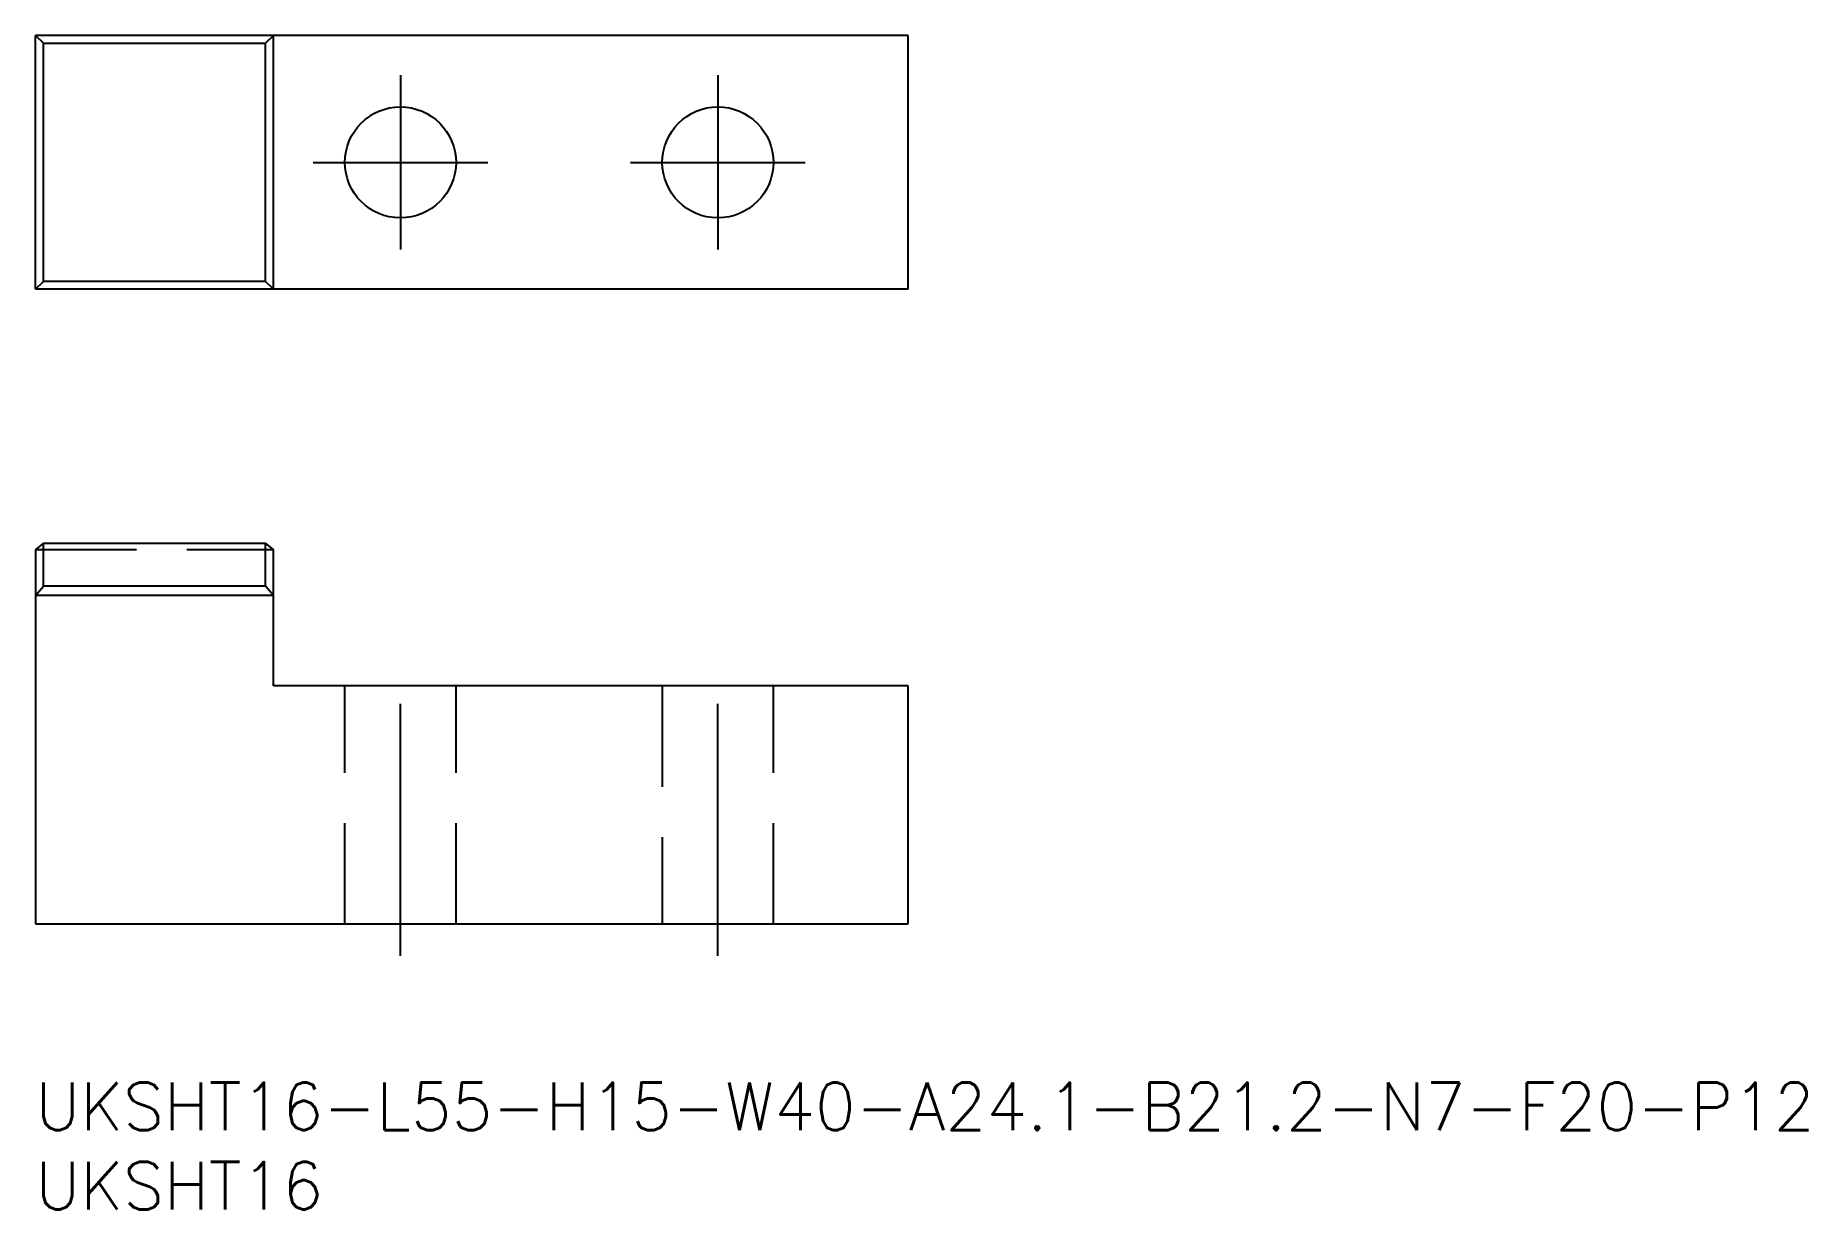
# Model space of a CAD drawing. Extents: x 0 to 112, y -8 to 66.
import ezdxf

# ---------------------------------------------------------------- set-up
doc = ezdxf.new("R2010")
doc.units = 0
doc.header["$LTSCALE"] = 0.5
doc.linetypes.add('CENTER', pattern=[50.8, 31.75, -6.35, 6.35, -6.35])
doc.linetypes.add('DASHED', pattern=[19.05, 12.7, -6.35])
doc.layers.get('0').update_dxf_attribs({"linetype": 'CONTINUOUS'})
for name, color, linetype in [('MSM_CENTER', 1, 'CENTER'), ('MSM_CONTINUOUS', 7, 'CONTINUOUS'), ('MSM_DASHED', 4, 'DASHED'), ('MSM_PART_NUMBER', 7, 'CONTINUOUS')]:
    doc.layers.add(name, color=color, linetype=linetype)
doc.styles.get("Standard").update_dxf_attribs({"font": 'txt.shx', "height": 3, "bigfont": 'bigfont.shx'})

# ---------------------------------------------------------------- blocks, each defined once
blk = doc.blocks.new('*U1')
at = {"layer": 'MSM_PART_NUMBER'}
blk.add_text('UKSHT16-L55-H15-W40-A24.1-B21.2-N7-F20-P12', height=3, dxfattribs=at).set_placement((0, -3))
blk = doc.blocks.new('*U2')
at = {"layer": 'MSM_PART_NUMBER'}
blk.add_text('UKSHT16', height=3, dxfattribs=at).set_placement((0, -8))

msp = doc.modelspace()

# ---------------------------------------------------------------- linework, layer by layer
at = {"layer": 'MSM_CENTER'}
for p, q in [((23, 63.5), (23, 52.5)), ((43, 63.5), (43, 52.5)), ((17.5, 58), (28.5, 58)), ((37.5, 58), (48.5, 58)), ((23, 8), (23, 27)), ((43, 8), (43, 27))]:
    msp.add_line(p, q, dxfattribs=at)
at = {"layer": 'MSM_CONTINUOUS'}
for p, q in [((55, 66), (0, 66)), ((0, 50), (0, 66)), ((0.5, 65.51), (0.01, 66)), ((14.99, 66), (14.5, 65.51)), ((15, 50), (15, 66)), ((55, 50), (55, 66)), ((0.5, 65.51), (14.5, 65.51)), ((0.5, 50.49), (0.5, 65.51)), ((14.5, 50.49), (14.5, 65.51)), ((0.01, 50), (0.5, 50.49)), ((14.5, 50.49), (0.5, 50.49)), ((14.99, 50), (14.5, 50.49)), ((55, 50), (0, 50)), ((0.01, 33.6), (0, 33.59)), ((0, 33.59), (0, 10)), ((0.5, 34.01), (0.01, 33.6)), ((0.5, 34.01), (14.5, 34.01)), ((0.5, 31.29), (0.5, 34.01)), ((14.99, 33.6), (14.5, 34.01)), ((14.5, 31.29), (14.5, 34.01)), ((15, 33.59), (14.99, 33.6)), ((15, 25), (15, 33.59)), ((0.01, 30.7), (0.5, 31.29)), ((14.5, 31.29), (0.5, 31.29)), ((14.99, 30.7), (14.5, 31.29)), ((0.01, 30.7), (0, 30.69)), ((14.99, 30.7), (0.01, 30.7)), ((15, 30.69), (14.99, 30.7)), ((55, 25), (15, 25)), ((55, 10), (55, 25)), ((0, 10), (55, 10))]:
    msp.add_line(p, q, dxfattribs=at)
for centre in [(23, 58), (43, 58)]:
    msp.add_circle(centre, 3.5, dxfattribs=at)
at = {"layer": 'MSM_DASHED'}
for p, q in [((0.01, 33.6), (14.99, 33.6)), ((19.5, 10), (19.5, 25)), ((26.5, 10), (26.5, 25)), ((39.5, 25), (39.5, 10)), ((46.5, 10), (46.5, 25))]:
    msp.add_line(p, q, dxfattribs=at)

# ---------------------------------------------------------------- block references
for name in ['*U1', '*U2']:
    msp.add_blockref(name, (0, 0))

doc.saveas('drawing.dxf')
